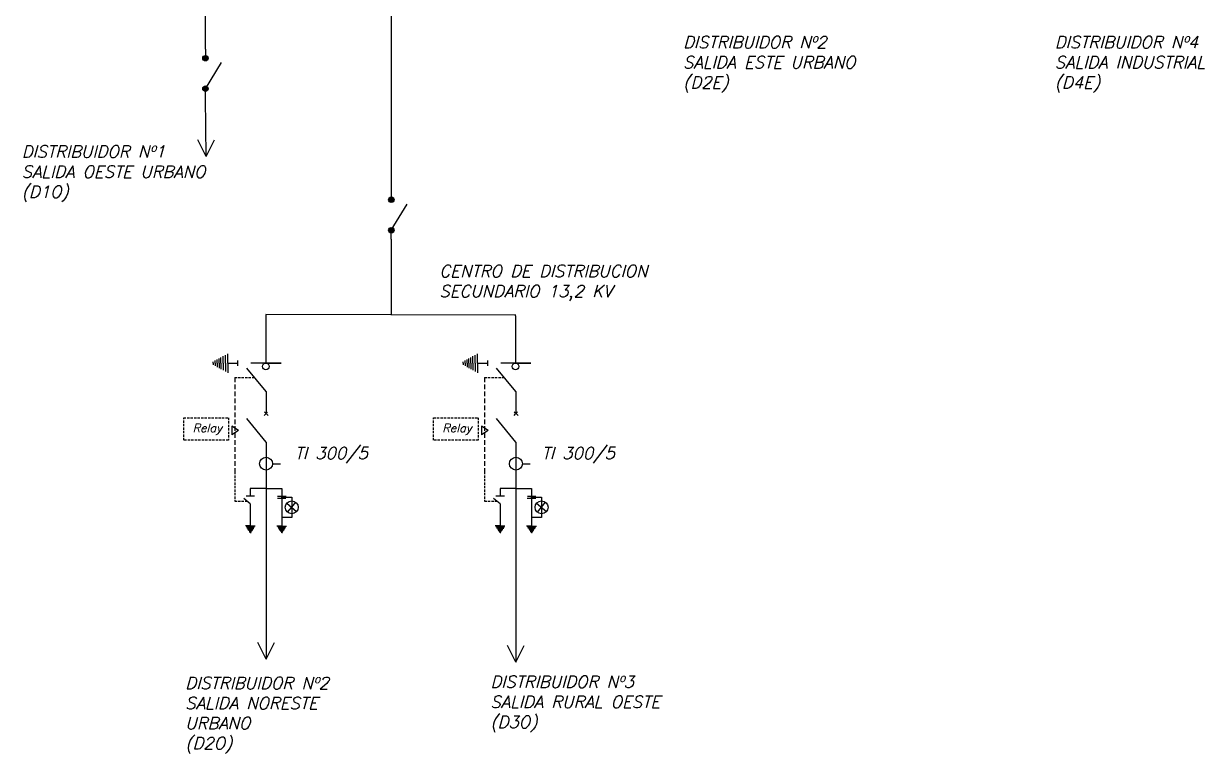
# Model space of a CAD drawing. Header units: millimetres. Extents: x 3149 to 3329, y 1359 to 1561.
# Drawn here: x 3199 to 3326.1, y 1358.8 to 1437.3 of the extents above; entities that cross this region are included whole.
import ezdxf

# ---------------------------------------------------------------- set-up
doc = ezdxf.new("R2010")
doc.units = ezdxf.units.MM
doc.linetypes.add('DASHED', pattern=[0.75, 0.5, -0.25])
doc.layers.add('DIBUJO', color=7, linetype='Continuous')
doc.layers.add('TEXTO', color=7, linetype='Continuous')
doc.styles.add('IRAM', font='ROMANS.SHX', dxfattribs={"oblique": 15, "height": 2.5})

msp = doc.modelspace()

# ---------------------------------------------------------------- hatches: boundary and pattern name
h = msp.add_hatch(color=256)
edge = h.paths.add_edge_path()
edge.add_arc((3218.53, 1433.55), 0.295, 0, 360)
h = msp.add_hatch(color=256)
edge = h.paths.add_edge_path()
edge.add_arc((3218.53, 1430.27), 0.295, 0, 360)
h = msp.add_hatch(color=256)
edge = h.paths.add_edge_path()
edge.add_arc((3238.54, 1418.32), 0.295, 0, 360)
h = msp.add_hatch(color=256)
edge = h.paths.add_edge_path()
edge.add_arc((3238.54, 1415.05), 0.295, 0, 360)

# ---------------------------------------------------------------- linework, layer by layer
for p, q in [((3238.54, 1462.45), (3238.54, 1419.28, -0.14)), ((3218.53, 1434.51), (3218.54, 1439.67)), ((3218.53, 1434.51), (3218.53, 1433.84)), ((3218.53, 1430.27), (3220.26, 1433.08)), ((3218.53, 1429.29), (3218.53, 1429.96)), ((3218.61, 1422.97), (3218.53, 1429.29)), ((3218.61, 1422.97), (3217.73, 1424.76, 1.09)), ((3218.61, 1422.97), (3219.5, 1424.76, 1.09)), ((3238.54, 1419.28, -0.14), (3238.54, 1418.61, -0.14)), ((3238.54, 1415.05, -0.14), (3240.26, 1417.85, -0.14)), ((3238.54, 1414.07, -0.14), (3238.54, 1414.73, -0.14)), ((3219.37, 1400.73, -0.14), (3219.37, 1400.9, -0.14)), ((3219.37, 1400.73, -0.14), (3219.37, 1400.57, -0.14)), ((3219.59, 1400.73, -0.14), (3219.59, 1401.02, -0.14)), ((3219.59, 1400.73, -0.14), (3219.59, 1400.45, -0.14)), ((3219.8, 1400.73, -0.14), (3219.8, 1401.13, -0.14)), ((3219.8, 1400.73, -0.14), (3219.8, 1400.33, -0.14)), ((3220, 1400.73, -0.14), (3220, 1401.24, -0.14)), ((3220, 1400.73, -0.14), (3220, 1400.22, -0.14)), ((3220.2, 1400.73, -0.14), (3220.2, 1401.35, -0.14)), ((3220.2, 1400.73, -0.14), (3220.2, 1400.11, -0.14)), ((3220.45, 1400.73, -0.14), (3220.45, 1401.49, -0.14)), ((3220.45, 1400.73, -0.14), (3220.45, 1399.98, -0.14)), ((3220.69, 1400.73, -0.14), (3220.69, 1401.62, -0.14)), ((3220.69, 1400.73, -0.14), (3220.69, 1399.85, -0.14)), ((3220.93, 1400.73, -0.14), (3220.93, 1401.76, -0.14)), ((3220.93, 1400.73, -0.14), (3222.03, 1400.73, -0.14)), ((3220.93, 1400.73, -0.14), (3220.93, 1399.71, -0.14)), ((3226.69, 1400.76, -0.14), (3223.43, 1400.76, -0.14)), ((3225.03, 1400.76, -0.14), (3226.69, 1400.76, -0.14)), ((3246.26, 1400.73, -0.14), (3246.26, 1400.9, -0.14)), ((3246.26, 1400.73, -0.14), (3246.26, 1400.57, -0.14)), ((3246.47, 1400.73, -0.14), (3246.47, 1401.02, -0.14)), ((3246.47, 1400.73, -0.14), (3246.47, 1400.45, -0.14)), ((3246.69, 1400.73, -0.14), (3246.69, 1401.13, -0.14)), ((3246.69, 1400.73, -0.14), (3246.69, 1400.33, -0.14)), ((3246.89, 1400.73, -0.14), (3246.89, 1401.24, -0.14)), ((3246.89, 1400.73, -0.14), (3246.89, 1400.22, -0.14)), ((3247.09, 1400.73, -0.14), (3247.09, 1401.35, -0.14)), ((3247.09, 1400.73, -0.14), (3247.09, 1400.11, -0.14)), ((3247.33, 1400.73, -0.14), (3247.33, 1401.49, -0.14)), ((3247.33, 1400.73, -0.14), (3247.33, 1399.98, -0.14)), ((3247.57, 1400.73, -0.14), (3247.57, 1401.62, -0.14)), ((3247.57, 1400.73, -0.14), (3247.57, 1399.85, -0.14)), ((3247.82, 1400.73, -0.14), (3247.82, 1401.76, -0.14)), ((3247.82, 1400.73, -0.14), (3248.91, 1400.73, -0.14)), ((3247.82, 1400.73, -0.14), (3247.82, 1399.71, -0.14)), ((3253.57, 1400.76, -0.14), (3250.32, 1400.76, -0.14)), ((3251.91, 1400.76, -0.14), (3253.57, 1400.76, -0.14)), ((3225.06, 1397.69, -0.14), (3222.98, 1400.22, -0.14)), ((3251.95, 1397.69, -0.14), (3249.86, 1400.22, -0.14)), ((3225.06, 1397.69, -0.14), (3225.06, 1395.32, -0.14)), ((3251.95, 1397.69, -0.14), (3251.95, 1395.32, -0.14)), ((3225.06, 1392.25, -0.14), (3222.98, 1394.78, -0.14)), ((3251.95, 1392.25, -0.14), (3249.86, 1394.78, -0.14)), ((3225.06, 1392.25, -0.14), (3225.06, 1382.29, -0.14)), ((3251.95, 1392.25, -0.14), (3251.95, 1382.29, -0.14)), ((3225.06, 1388.75, -0.14), (3225.06, 1388.75, -0.14)), ((3251.95, 1388.75, -0.14), (3251.95, 1388.75, -0.14)), ((3225.06, 1387.27, -0.14), (3223.36, 1387.27, -0.14)), ((3225.06, 1387.27, -0.14), (3226.75, 1387.27, -0.14)), ((3251.95, 1387.27, -0.14), (3250.25, 1387.27, -0.14)), ((3251.95, 1387.27, -0.14), (3253.64, 1387.27, -0.14)), ((3223.82, 1386.42, -0.14), (3222.91, 1386.42, -0.14)), ((3226.28, 1386.23, -0.14), (3227.2, 1386.23, -0.14)), ((3226.3, 1386.42, -0.14), (3227.21, 1386.42, -0.14)), ((3250.71, 1386.42, -0.14), (3249.79, 1386.42, -0.14)), ((3253.17, 1386.23, -0.14), (3254.08, 1386.23, -0.14)), ((3253.18, 1386.42, -0.14), (3254.1, 1386.42, -0.14)), ((3226.96, 1384.15, -0.14), (3226.74, 1384.15, -0.14)), ((3253.85, 1384.15, -0.14), (3253.63, 1384.15, -0.14)), ((3225.06, 1368.9, -0.14), (3224.17, 1370.69, 0.95)), ((3225.06, 1368.9, -0.14), (3225.95, 1370.69, 0.95)), ((3251.95, 1368.57, -0.14), (3251.06, 1370.36, 0.95)), ((3251.95, 1368.57, -0.14), (3252.83, 1370.36, 0.95))]:
    msp.add_line(p, q)
at = {"color": 0, "linetype": 'ByBlock', "ltscale": 0.5}
for p, q in [((3238.54, 1414.07, -0.14), (3238.51, 1405.95, -0.14)), ((3225.03, 1405.99, -0.14), (3225.03, 1400.76, -0.14)), ((3251.91, 1405.92, -0.14), (3225.03, 1405.99, -0.14)), ((3251.91, 1405.84, -0.14), (3251.91, 1405.99, -0.14)), ((3251.91, 1405.84, -0.14), (3251.91, 1400.76, -0.14)), ((3225.06, 1380.79, -0.14), (3225.06, 1368.9, -0.14)), ((3251.95, 1380.79, -0.14), (3251.95, 1368.57, -0.14))]:
    msp.add_line(p, q, dxfattribs=at)
at = {"linetype": 'DASHED'}
for p, q in [((3221.68, 1399.2, -0.14), (3221.68, 1389.04, -0.14)), ((3248.57, 1399.2, -0.14), (3248.57, 1389.04, -0.14))]:
    msp.add_line(p, q, dxfattribs=at)
for centre, radius in [((3218.53, 1433.55), 0.295), ((3218.53, 1430.27), 0.295), ((3238.54, 1418.32, -0.14), 0.295), ((3238.54, 1415.05, -0.14), 0.295), ((3225.03, 1400.4, -0.14), 0.362), ((3251.91, 1400.4, -0.14), 0.362), ((3225.06, 1389.93, -0.14), 0.695), ((3251.95, 1389.93, -0.14), 0.695), ((3227.82, 1385.24, -0.14), 0.695), ((3254.71, 1385.24, -0.14), 0.695)]:
    msp.add_circle(centre, radius)
at = {"layer": 'DIBUJO', "ltscale": 0.5}
for p, q in [((3222.03, 1400.73, -0.14), (3222.03, 1401.02, -0.14)), ((3222.03, 1400.45, -0.14), (3222.03, 1400.73, -0.14)), ((3248.91, 1400.73, -0.14), (3248.91, 1401.02, -0.14)), ((3248.91, 1400.45, -0.14), (3248.91, 1400.73, -0.14)), ((3221.37, 1393.98, -0.14), (3221.37, 1393.04, -0.14)), ((3222.08, 1393.51, -0.14), (3221.37, 1393.98, -0.14)), ((3222.08, 1393.51, -0.14), (3221.37, 1393.04, -0.14)), ((3248.25, 1393.98, -0.14), (3248.25, 1393.04, -0.14)), ((3248.97, 1393.51, -0.14), (3248.25, 1393.98, -0.14)), ((3248.97, 1393.51, -0.14), (3248.25, 1393.04, -0.14)), ((3225.75, 1389.93, -0.14), (3226.61, 1389.93, -0.14)), ((3252.64, 1389.93, -0.14), (3253.5, 1389.93, -0.14)), ((3223.36, 1387.27, -0.14), (3223.36, 1386.42, -0.14)), ((3226.75, 1387.27, -0.14), (3226.75, 1386.42, -0.14)), ((3250.25, 1387.27, -0.14), (3250.25, 1386.42, -0.14)), ((3253.64, 1387.27, -0.14), (3253.64, 1386.42, -0.14)), ((3223.36, 1385.61, -0.14), (3222.66, 1386.2, -0.14)), ((3223.36, 1385.61, -0.14), (3223.36, 1383.23, -0.14)), ((3223.36, 1385.61, -0.14), (3223.36, 1383.23, -0.14)), ((3226.68, 1386.33, -0.14), (3227.82, 1386.33, -0.14)), ((3226.74, 1386.23, -0.14), (3226.74, 1383.22, -0.14)), ((3226.74, 1386.23, -0.14), (3226.74, 1383.22, -0.14)), ((3227.29, 1385.69, -0.14), (3228.35, 1384.79, -0.14)), ((3227.82, 1386.33, -0.14), (3227.82, 1384.15, -0.14)), ((3227.82, 1385.24, -0.14), (3228.26, 1385.78, -0.14)), ((3250.25, 1385.61, -0.14), (3249.55, 1386.2, -0.14)), ((3250.25, 1385.61, -0.14), (3250.25, 1383.23, -0.14)), ((3250.25, 1385.61, -0.14), (3250.25, 1383.23, -0.14)), ((3253.57, 1386.33, -0.14), (3254.71, 1386.33, -0.14)), ((3253.63, 1386.23, -0.14), (3253.63, 1383.22, -0.14)), ((3253.63, 1386.23, -0.14), (3253.63, 1383.22, -0.14)), ((3254.17, 1385.69, -0.14), (3255.24, 1384.79, -0.14)), ((3254.71, 1386.33, -0.14), (3254.71, 1384.15, -0.14)), ((3254.71, 1385.24, -0.14), (3255.15, 1385.78, -0.14)), ((3227.82, 1384.15, -0.14), (3226.96, 1384.15, -0.14)), ((3227.38, 1384.7, -0.14), (3227.82, 1385.24, -0.14)), ((3254.71, 1384.15, -0.14), (3253.85, 1384.15, -0.14)), ((3254.26, 1384.7, -0.14), (3254.71, 1385.24, -0.14)), ((3223.36, 1383.23, -0.14), (3222.84, 1383.23, -0.14)), ((3223.36, 1383.23, -0.14), (3222.84, 1383.23, -0.14)), ((3223.36, 1383.13, -0.14), (3222.9, 1383.13, -0.14)), ((3223.36, 1383.13, -0.14), (3222.9, 1383.13, -0.14)), ((3223.36, 1383.01, -0.14), (3222.98, 1383.01, -0.14)), ((3223.36, 1383.01, -0.14), (3222.98, 1383.01, -0.14)), ((3223.36, 1382.89, -0.14), (3223.06, 1382.89, -0.14)), ((3223.36, 1382.89, -0.14), (3223.06, 1382.89, -0.14)), ((3223.36, 1382.83, -0.14), (3223.1, 1382.83, -0.14)), ((3223.36, 1382.74, -0.14), (3223.16, 1382.74, -0.14)), ((3223.36, 1383.23, -0.14), (3223.89, 1383.23, -0.14)), ((3223.36, 1383.23, -0.14), (3223.89, 1383.23, -0.14)), ((3223.36, 1383.13, -0.14), (3223.83, 1383.13, -0.14)), ((3223.36, 1383.13, -0.14), (3223.83, 1383.13, -0.14)), ((3223.36, 1383.01, -0.14), (3223.75, 1383.01, -0.14)), ((3223.36, 1383.01, -0.14), (3223.75, 1383.01, -0.14)), ((3223.36, 1382.89, -0.14), (3223.67, 1382.89, -0.14)), ((3223.36, 1382.89, -0.14), (3223.67, 1382.89, -0.14)), ((3223.36, 1382.83, -0.14), (3223.63, 1382.83, -0.14)), ((3223.36, 1382.74, -0.14), (3223.57, 1382.74, -0.14)), ((3226.74, 1383.22, -0.14), (3226.22, 1383.22, -0.14)), ((3226.74, 1383.22, -0.14), (3226.22, 1383.22, -0.14)), ((3226.74, 1383.13, -0.14), (3226.28, 1383.13, -0.14)), ((3226.74, 1383.13, -0.14), (3226.28, 1383.13, -0.14)), ((3226.74, 1383.01, -0.14), (3226.36, 1383.01, -0.14)), ((3226.74, 1383.01, -0.14), (3226.36, 1383.01, -0.14)), ((3226.74, 1382.88, -0.14), (3226.44, 1382.88, -0.14)), ((3226.74, 1382.88, -0.14), (3226.44, 1382.88, -0.14)), ((3226.74, 1382.82, -0.14), (3226.48, 1382.82, -0.14)), ((3226.74, 1382.73, -0.14), (3226.54, 1382.73, -0.14)), ((3226.74, 1383.22, -0.14), (3227.27, 1383.22, -0.14)), ((3226.74, 1383.22, -0.14), (3227.27, 1383.22, -0.14)), ((3226.74, 1383.13, -0.14), (3227.2, 1383.13, -0.14)), ((3226.74, 1383.13, -0.14), (3227.2, 1383.13, -0.14)), ((3226.74, 1383.01, -0.14), (3227.13, 1383.01, -0.14)), ((3226.74, 1383.01, -0.14), (3227.13, 1383.01, -0.14)), ((3226.74, 1382.88, -0.14), (3227.04, 1382.88, -0.14)), ((3226.74, 1382.88, -0.14), (3227.04, 1382.88, -0.14)), ((3226.74, 1382.82, -0.14), (3227, 1382.82, -0.14)), ((3226.74, 1382.73, -0.14), (3226.94, 1382.73, -0.14)), ((3250.25, 1383.23, -0.14), (3249.73, 1383.23, -0.14)), ((3250.25, 1383.23, -0.14), (3249.73, 1383.23, -0.14)), ((3250.25, 1383.13, -0.14), (3249.79, 1383.13, -0.14)), ((3250.25, 1383.13, -0.14), (3249.79, 1383.13, -0.14)), ((3250.25, 1383.01, -0.14), (3249.86, 1383.01, -0.14)), ((3250.25, 1383.01, -0.14), (3249.86, 1383.01, -0.14)), ((3250.25, 1382.89, -0.14), (3249.95, 1382.89, -0.14)), ((3250.25, 1382.89, -0.14), (3249.95, 1382.89, -0.14)), ((3250.25, 1382.83, -0.14), (3249.99, 1382.83, -0.14)), ((3250.25, 1382.74, -0.14), (3250.05, 1382.74, -0.14)), ((3250.25, 1383.23, -0.14), (3250.77, 1383.23, -0.14)), ((3250.25, 1383.23, -0.14), (3250.77, 1383.23, -0.14)), ((3250.25, 1383.13, -0.14), (3250.71, 1383.13, -0.14)), ((3250.25, 1383.13, -0.14), (3250.71, 1383.13, -0.14)), ((3250.25, 1383.01, -0.14), (3250.64, 1383.01, -0.14)), ((3250.25, 1383.01, -0.14), (3250.64, 1383.01, -0.14)), ((3250.25, 1382.89, -0.14), (3250.55, 1382.89, -0.14)), ((3250.25, 1382.89, -0.14), (3250.55, 1382.89, -0.14)), ((3250.25, 1382.83, -0.14), (3250.51, 1382.83, -0.14)), ((3250.25, 1382.74, -0.14), (3250.45, 1382.74, -0.14)), ((3253.63, 1383.22, -0.14), (3253.1, 1383.22, -0.14)), ((3253.63, 1383.22, -0.14), (3253.1, 1383.22, -0.14)), ((3253.63, 1383.13, -0.14), (3253.17, 1383.13, -0.14)), ((3253.63, 1383.13, -0.14), (3253.17, 1383.13, -0.14)), ((3253.63, 1383.01, -0.14), (3253.24, 1383.01, -0.14)), ((3253.63, 1383.01, -0.14), (3253.24, 1383.01, -0.14)), ((3253.63, 1382.88, -0.14), (3253.33, 1382.88, -0.14)), ((3253.63, 1382.88, -0.14), (3253.33, 1382.88, -0.14)), ((3253.63, 1382.82, -0.14), (3253.37, 1382.82, -0.14)), ((3253.63, 1382.73, -0.14), (3253.43, 1382.73, -0.14)), ((3253.63, 1383.22, -0.14), (3254.15, 1383.22, -0.14)), ((3253.63, 1383.22, -0.14), (3254.15, 1383.22, -0.14)), ((3253.63, 1383.13, -0.14), (3254.09, 1383.13, -0.14)), ((3253.63, 1383.13, -0.14), (3254.09, 1383.13, -0.14)), ((3253.63, 1383.01, -0.14), (3254.01, 1383.01, -0.14)), ((3253.63, 1383.01, -0.14), (3254.01, 1383.01, -0.14)), ((3253.63, 1382.88, -0.14), (3253.93, 1382.88, -0.14)), ((3253.63, 1382.88, -0.14), (3253.93, 1382.88, -0.14)), ((3253.63, 1382.82, -0.14), (3253.89, 1382.82, -0.14)), ((3253.63, 1382.73, -0.14), (3253.83, 1382.73, -0.14)), ((3223.36, 1382.62, -0.14), (3223.23, 1382.62, -0.14)), ((3223.36, 1382.54, -0.14), (3223.29, 1382.54, -0.14)), ((3223.36, 1382.62, -0.14), (3223.49, 1382.62, -0.14)), ((3223.36, 1382.54, -0.14), (3223.44, 1382.54, -0.14)), ((3225.06, 1382.29, -0.14), (3225.06, 1380.79, -0.14)), ((3226.74, 1382.62, -0.14), (3226.61, 1382.62, -0.14)), ((3226.74, 1382.53, -0.14), (3226.67, 1382.53, -0.14)), ((3226.74, 1382.62, -0.14), (3226.87, 1382.62, -0.14)), ((3226.74, 1382.53, -0.14), (3226.81, 1382.53, -0.14)), ((3250.25, 1382.62, -0.14), (3250.12, 1382.62, -0.14)), ((3250.25, 1382.54, -0.14), (3250.18, 1382.54, -0.14)), ((3250.25, 1382.62, -0.14), (3250.38, 1382.62, -0.14)), ((3250.25, 1382.54, -0.14), (3250.32, 1382.54, -0.14)), ((3251.95, 1382.29, -0.14), (3251.95, 1380.79, -0.14)), ((3253.63, 1382.62, -0.14), (3253.5, 1382.62, -0.14)), ((3253.63, 1382.53, -0.14), (3253.56, 1382.53, -0.14)), ((3253.63, 1382.62, -0.14), (3253.76, 1382.62, -0.14)), ((3253.63, 1382.53, -0.14), (3253.7, 1382.53, -0.14))]:
    msp.add_line(p, q, dxfattribs=at)
at = {"layer": 'DIBUJO', "linetype": 'DASHED', "ltscale": 0.5}
for p, q in [((3221.68, 1399.2, -0.14), (3223.81, 1399.2, -0.14)), ((3248.57, 1399.2, -0.14), (3250.7, 1399.2, -0.14)), ((3225.06, 1395.32, -0.14), (3224.83, 1395.53, -0.14)), ((3225.06, 1395.32, -0.14), (3225.25, 1395.53, -0.14)), ((3251.95, 1395.32, -0.14), (3251.72, 1395.53, -0.14)), ((3251.95, 1395.32, -0.14), (3252.14, 1395.53, -0.14)), ((3224.87, 1395.11, -0.14), (3225.06, 1395.32, -0.14)), ((3225.29, 1395.11, -0.14), (3225.06, 1395.32, -0.14)), ((3251.75, 1395.11, -0.14), (3251.95, 1395.32, -0.14)), ((3252.18, 1395.11, -0.14), (3251.95, 1395.32, -0.14)), ((3221.68, 1389.04, -0.14), (3221.68, 1385.9, -0.14)), ((3248.57, 1389.04, -0.14), (3248.57, 1385.9, -0.14)), ((3221.68, 1385.9, -0.14), (3223.01, 1385.9, -0.14)), ((3248.57, 1385.9, -0.14), (3249.9, 1385.9, -0.14))]:
    msp.add_line(p, q, dxfattribs=at)
at = {"layer": 'DIBUJO', "linetype": 'DASHED', "ltscale": 0.5, "elevation": -0.14}
for points in [[(3216.19, 1394.87), (3221.01, 1394.87), (3221.01, 1392.46), (3216.19, 1392.46)], [(3243.08, 1394.87), (3247.9, 1394.87), (3247.9, 1392.46), (3243.08, 1392.46)]]:
    msp.add_lwpolyline(points, close=True, dxfattribs=at)

# ---------------------------------------------------------------- texts
at = {"layer": 'TEXTO', "char_height": 1.296, "attachment_point": 1, "style": 'IRAM'}
for s, insert, width in [('DISTRIBUIDOR Nº2\\PSALIDA ESTE URBANO\\P(D2E)', (3269.94, 1435.92, 1.41), 25.8629), ('DISTRIBUIDOR Nº2\\PSALIDA NORESTE URBANO\\P(D2O)', (3216.36, 1366.98, 1.28), 19.4996)]:
    msp.add_mtext(s, dxfattribs=dict(at, insert=insert, width=width))
at = {"layer": 'TEXTO', "attachment_point": 1, "style": 'IRAM'}
for s, insert, char_height in [('DISTRIBUIDOR Nº4\\PSALIDA INDUSTRIAL\\P(D4E)', (3309.94, 1435.92, 1.41), 1.296), ('DISTRIBUIDOR Nº1\\PSALIDA OESTE URBANO\\P(D1O)', (3198.75, 1424.15, 1.41), 1.296), ('CENTRO DE DISTRIBUCION\\PSECUNDARIO 13,2 KV', (3243.71, 1411.3, 3.46), 1.296), ('Relay', (3217.15, 1394.22, -0.14), 0.898), ('Relay', (3244.03, 1394.22, -0.14), 0.898), ('\\A1;\\PTI 300/5 ', (3228.13, 1393.87, 1.28), 1.296), ('\\A1;\\PTI 300/5', (3254.71, 1393.87, 1.28), 1.296), ('DISTRIBUIDOR Nº3\\PSALIDA RURAL OESTE\\P(D3O)', (3249.2, 1367.11, 1.28), 1.296)]:
    msp.add_mtext(s, dxfattribs=dict(at, insert=insert, char_height=char_height))

doc.saveas('drawing.dxf')
